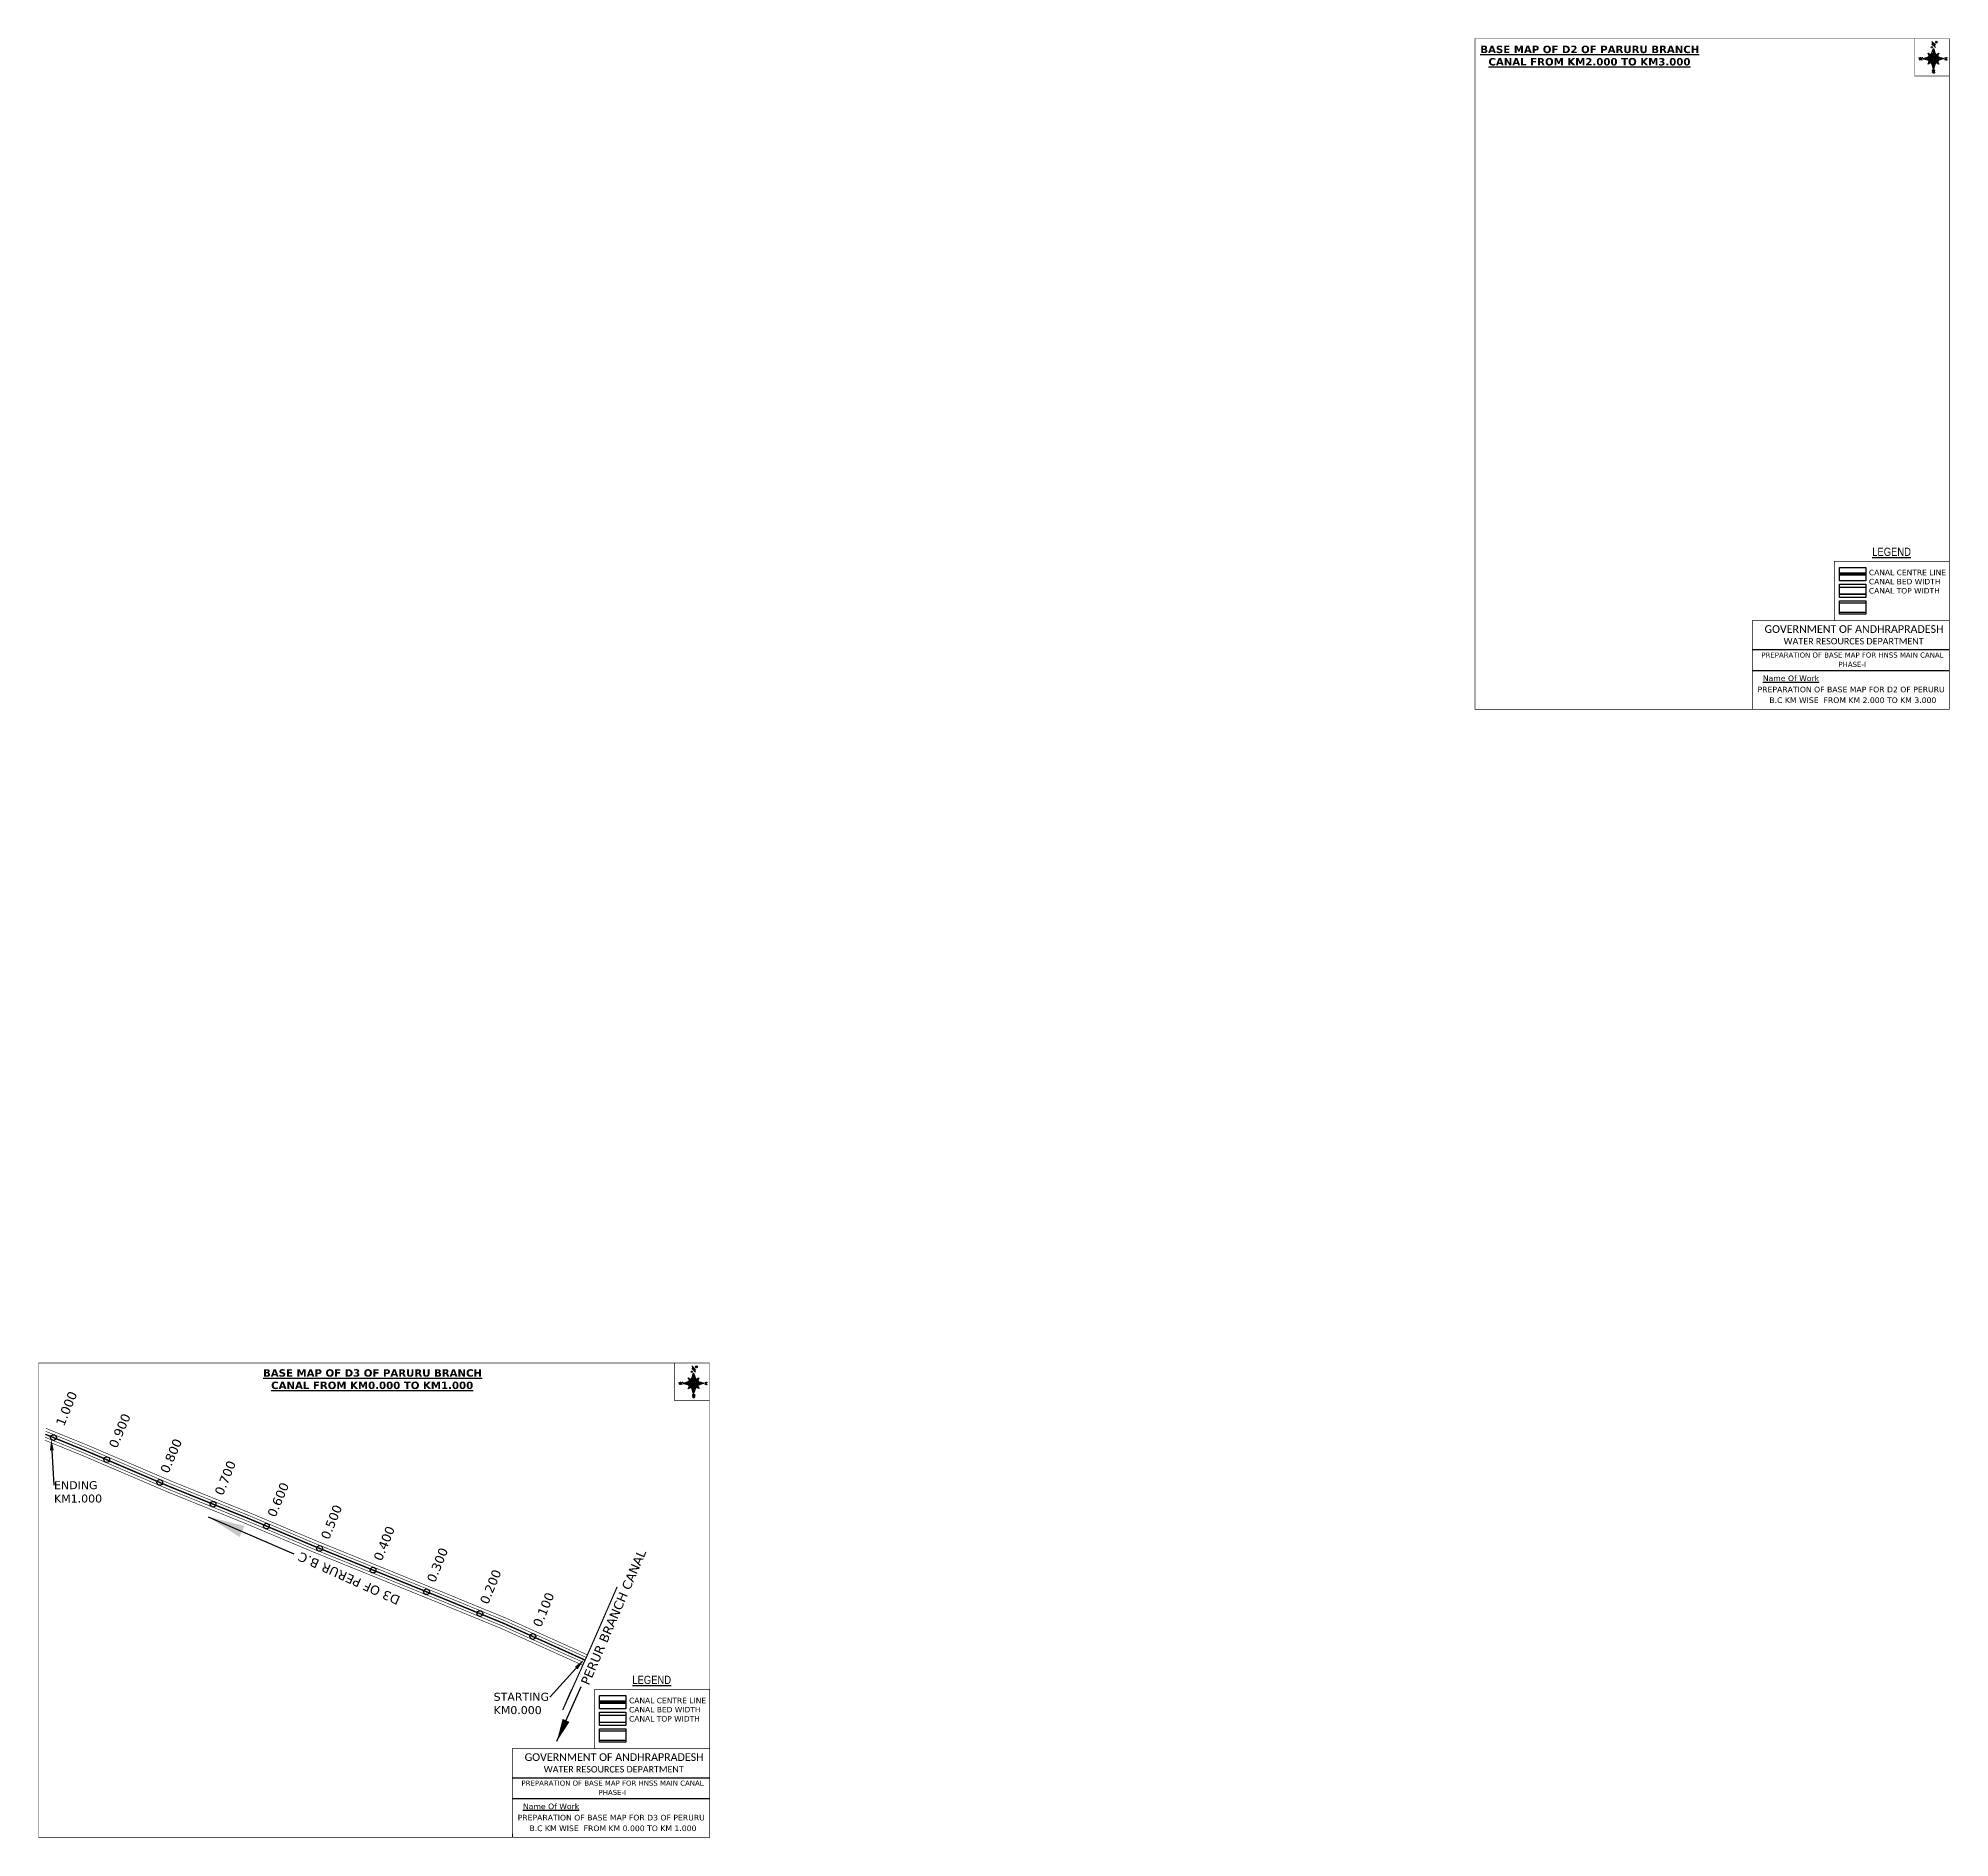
# Model space of a CAD drawing. Header units: inches. Extents: x 738753 to 742101, y 1625646 to 1628798.
import ezdxf
from ezdxf import colors
from ezdxf.entities.mleader import LeaderData, LeaderLine
from ezdxf.enums import TextEntityAlignment as Align
from ezdxf.math import Vec2, Vec3

# ---------------------------------------------------------------- set-up
doc = ezdxf.new("R2010")
doc.units = ezdxf.units.IN
doc.header["$MEASUREMENT"] = 0
doc.header["$PDMODE"] = 32
doc.header["$PDSIZE"] = 10
doc.linetypes.add('HIDDEN2', pattern=[0.1875, 0.125, -0.0625])
for name, color, linetype in [('AQUADUCT', 1, 'Continuous'), ('bord', 1, 'Continuous'), ('CANAL1', 1, 'Continuous'), ('CSMark', 72, 'Continuous'), ('DCBMS', 232, 'Continuous'), ('PAGE', 7, 'Continuous'), ('STRUCTURE', 5, 'Continuous'), ('TEXT', 7, 'Continuous'), ('VILLAGE STONES', 240, 'Continuous')]:
    doc.layers.add(name, color=color, linetype=linetype)
doc.styles.add('ARIALN', font='ARIALN_1.TTF')
doc.styles.get("Standard").update_dxf_attribs({"font": 'verdana_0.ttf'})
doc.dimstyles.get("Standard").update_dxf_attribs({"dimtxt": 0.18, "dimasz": 0.18, "dimexe": 0.18, "dimexo": 0.0625, "dimgap": 0.09, "dimtad": 0, "dimtih": 1, "dimtoh": 1, "dimdec": 4, "dimzin": 0, "dimdsep": 46, "dimtxsty": 'Standard', "dimcen": 0.09, "dimadec": 0, "dimazin": 0, "dimtfac": 1, "dimtdec": 4, "dimtofl": 0, "dimtmove": 0, "dimatfit": 3, "dimfxl": 0, "dimtolj": 1, "dimtzin": 0, "dimarcsym": 0})
pattern_1 = [(267.297113149, (-8720374.938, 50637915.138), (10.5367255337, -0.497431438), [])]
pattern_2 = [(357.297113149, (-8720374.938, 50637915.138), (0.497431438, 10.5367255337), [])]

# ---------------------------------------------------------------- blocks, each defined once
blk = doc.blocks.new('*X17')
at = {"color": 0, "linetype": 'Continuous'}
for p, q in [((6321.6, 240.5), (6322.3, 241.2)), ((6321.6, 240.3), (6322.3, 241)), ((6321.6, 240.1), (6322.3, 240.8)), ((6321.6, 239.9), (6322.4, 240.7)), ((6321.6, 239.8), (6322.4, 240.6)), ((6321.6, 239.6), (6322.5, 240.5)), ((6321.6, 239.4), (6322.5, 240.3)), ((6321.6, 239.2), (6322.6, 240.2)), ((6321.7, 239.1), (6322.6, 240.1)), ((6321.8, 240.8), (6322.4, 241.4)), ((6321.8, 239), (6322.7, 240)), ((6321.8, 239), (6322.8, 239.9)), ((6321.9, 238.9), (6322.9, 239.8)), ((6322, 238.8), (6323, 239.7)), ((6322.1, 241.3), (6322.4, 241.6)), ((6322.1, 238.7), (6323.1, 239.6)), ((6322.2, 238.6), (6323.1, 239.6)), ((6322.3, 238.5), (6323.2, 239.5)), ((6322.4, 238.5), (6323.3, 239.4)), ((6322.5, 238.4), (6323.4, 239.3)), ((6322.7, 238.4), (6323.6, 239.3)), ((6322.8, 238.3), (6323.7, 239.2)), ((6322.9, 238.3), (6323.8, 239.1)), ((6323.1, 238.2), (6323.9, 239.1)), ((6323.2, 238.2), (6324, 239)), ((6323.3, 238.2), (6324.2, 239)), ((6323.5, 238.1), (6324.3, 238.9)), ((6323.7, 238.1), (6324.4, 238.9)), ((6323.8, 238.1), (6324.6, 238.8)), ((6324.1, 238.2), (6324.7, 238.8)), ((6324.3, 238.3), (6324.9, 238.8)), ((6324.6, 238.3), (6325.1, 238.8)), ((6324.8, 238.4), (6325.2, 238.8)), ((6325.1, 238.5), (6325.4, 238.8)), ((6325.4, 238.6), (6325.6, 238.8))]:
    blk.add_line(p, q, dxfattribs=at)
blk = doc.blocks.new('*X16')
at = {"color": 0, "linetype": 'Continuous'}
for p, q in [((6324.4, 240.3), (6324.5, 240.4)), ((6324.6, 240.3), (6324.8, 240.5)), ((6324.7, 240.2), (6325, 240.5)), ((6324.8, 240.2), (6325.2, 240.6)), ((6325, 240.1), (6325.5, 240.6)), ((6325.1, 240.1), (6325.6, 240.6)), ((6325.2, 240), (6325.8, 240.6)), ((6325.3, 240), (6326, 240.6)), ((6325.4, 239.9), (6326.1, 240.6)), ((6325.5, 239.8), (6326.2, 240.5)), ((6325.6, 239.8), (6326.3, 240.5)), ((6325.7, 239.7), (6326.5, 240.4)), ((6325.9, 239.6), (6326.6, 240.3)), ((6326, 239.5), (6326.7, 240.3)), ((6326, 239.4), (6326.8, 240.2)), ((6326.1, 239.3), (6327, 240.2)), ((6326.2, 239.3), (6327.1, 240.1)), ((6326.3, 239.2), (6327.1, 240)), ((6326.4, 239.1), (6327.2, 239.9)), ((6326.5, 239), (6327.3, 239.8)), ((6326.5, 238.9), (6327.4, 239.7)), ((6326.6, 238.8), (6327.5, 239.6)), ((6326.7, 238.7), (6327.5, 239.5)), ((6326.8, 238.6), (6327.6, 239.4)), ((6326.8, 238.5), (6327.7, 239.3)), ((6326.9, 238.3), (6327.8, 239.2)), ((6326.9, 238.2), (6327.9, 239.1)), ((6327, 238.1), (6327.8, 239)), ((6327, 237.9), (6327.8, 238.8)), ((6326.8, 236.5), (6327.4, 237)), ((6326.9, 236.8), (6327.6, 237.4)), ((6327, 237.8), (6327.8, 238.6)), ((6327, 237.6), (6327.8, 238.4)), ((6327, 237.4), (6327.8, 238.2)), ((6327, 237.3), (6327.8, 238)), ((6327, 237.1), (6327.8, 237.9))]:
    blk.add_line(p, q, dxfattribs=at)
blk = doc.blocks.new('H')
at = {"layer": 'bord', "extrusion": (0.000427885, 0.004792, 0.999988)}
h = blk.add_hatch(dxfattribs=at)
h.set_pattern_fill('LINE', color=8, scale=84.387686, angle=-92.7029, style=0)
h.set_pattern_definition(pattern_1)
h.paths.add_polyline_path([(-625, 665, -0.090992), (-615, 710), (-751, 671)])
h = blk.add_hatch(dxfattribs=at)
h.set_pattern_fill('LINE', color=8, scale=84.387686, angle=-2.7029, style=0)
h.set_pattern_definition(pattern_2)
h.paths.add_polyline_path([(-504, 533, -0.090992), (-549, 543), (-510, 406)])
h = blk.add_hatch(dxfattribs=at)
h.set_pattern_fill('LINE', color=8, scale=84.387686, angle=-2.7029, style=0)
h.set_pattern_definition(pattern_2)
h.paths.add_polyline_path([(-492, 786, -0.090992), (-448, 775), (-486, 912)])
h = blk.add_hatch(dxfattribs=at)
h.set_pattern_fill('LINE', color=8, scale=84.387686, angle=-92.7029, style=0)
h.set_pattern_definition(pattern_1)
h.paths.add_polyline_path([(-246, 647), (-372, 653, -0.090992), (-382, 609)])
for p, q in [((-519, 1020, -1217), (-435, 927, -1216)), ((-516, 1087, -1217), (-432, 994, -1217)), ((-865, 701, -1215), (-847, 638, -1215)), ((-847, 700, -1215), (-829, 637, -1215)), ((-829, 699, -1215), (-811, 636, -1215)), ((-829, 699, -1215), (-811, 698, -1215)), ((-811, 698, -1215), (-794, 635, -1215)), ((-752, 665, -1215), (-615, 704, -1215)), ((-752, 665, -1215), (-625, 659, -1215)), ((-619, 614, -1215), (-752, 665, -1215)), ((-639, 526, -1214), (-606, 585, -1215)), ((-639, 526, -1214), (-593, 568, -1215)), ((-577, 553, -1215), (-639, 526, -1214)), ((-627, 794, -1216), (-567, 760, -1216)), ((-627, 794, -1216), (-584, 747, -1215)), ((-599, 731, -1215), (-627, 794, -1216)), ((-511, 400, -1214), (-549, 537, -1214)), ((-538, 774, -1216), (-487, 906, -1216)), ((-460, 533, -1215), (-511, 400, -1214)), ((-505, 527, -1214), (-511, 400, -1214)), ((-487, 906, -1216), (-493, 780, -1216)), ((-487, 906, -1216), (-448, 769, -1216)), ((-371, 513, -1214), (-431, 546, -1215)), ((-421, 753, -1216), (-359, 781, -1216)), ((-371, 513, -1214), (-414, 560, -1215)), ((-359, 781, -1216), (-405, 739, -1216)), ((-399, 576, -1215), (-371, 513, -1214)), ((-359, 781, -1216), (-392, 721, -1215)), ((-246, 641, -1215), (-383, 603, -1215)), ((-379, 693, -1215), (-246, 641, -1215)), ((-373, 647, -1215), (-246, 641, -1215)), ((-213, 669, -1215), (-217, 601, -1215)), ((-197, 600, -1215), (-194, 668, -1215))]:
    blk.add_line(p, q, dxfattribs=at)
at = {"layer": 'bord', "color": 8, "linetype": 'ByBlock', "extrusion": (0.000427885, 0.004792, 0.999988)}
for p, q in [((-373, 647, -1215), (-625, 659, -1215)), ((-378, 616, -1215), (-623, 628, -1215)), ((-375, 679, -1215), (-620, 691, -1215)), ((-392, 585, -1215), (-611, 595, -1215)), ((-386, 711, -1215), (-605, 722, -1215)), ((-420, 555, -1215), (-587, 562, -1215)), ((-411, 744, -1216), (-578, 752, -1216)), ((-493, 780, -1216), (-505, 527, -1214))]:
    blk.add_line(p, q, dxfattribs=at)
at = {"layer": 'bord', "extrusion": (0.000427885, 0.004792, 0.999988), "elevation": -1212}
for points, const_width in [([(-530, 950, 1), (-520, 939, 1)], 14.8), ([(-414, 1073, 1), (-398, 1058, 1)], 22.3), ([(-776, 697, 1), (-769, 690, 1)], 8.9), ([(-180, 618, 1), (-173, 611, 1)], 9.79), ([(-178, 667, 1), (-171, 660, 1)], 9.79), ([(-525, 322, 1), (-533, 329, 1)], 11.1), ([(-490, 362, 1), (-498, 369, 1)], 11.1)]:
    blk.add_lwpolyline(points, format="xyb", close=True, dxfattribs=dict(at, const_width=const_width))
for points, const_width in [([(-522, 960), (-516, 1093)], 1.61), ([(-434, 933), (-428, 1066)], 1.61), ([(-870, 707), (-846, 706)], 0.642), ([(-829, 643), (-855, 644)], 0.642), ([(-829, 643), (-821, 678)], 0.642), ([(-811, 642), (-784, 641)], 0.642), ([(-793, 641), (-782, 694)], 0.642), ([(-177, 605), (-226, 607)], 0.706), ([(-223, 676), (-174, 673)], 0.706), ([(-195, 645), (-185, 644)], 0.706)]:
    blk.add_lwpolyline(points, dxfattribs=dict(at, const_width=const_width))
for points in [[(-537, 317), (-531, 310), (-520, 307), (-505, 307), (-494, 310), (-486, 318), (-487, 326), (-491, 333), (-494, 336), (-503, 341), (-522, 347), (-530, 352), (-534, 355), (-537, 363), (-537, 373), (-530, 381), (-520, 384), (-504, 384), (-493, 380), (-487, 373)], [(-522, 348), (-526, 354), (-528, 361), (-528, 371), (-526, 375), (-521, 381), (-515, 384)], [(-505, 307), (-499, 312), (-497, 319), (-497, 327), (-501, 335), (-509, 343)]]:
    blk.add_lwpolyline(points, dxfattribs=at)
at = {"layer": 'bord', "extrusion": (0.000427885, 0.004792, 0.999988)}
for centre, radius in [((-525, 944, -1212), 14.8), ((-406, 1065, -1212), 22.3), ((-773, 694, -1212), 8.9), ((-498, 659, -1212), 127), ((-177, 615, -1212), 9.79), ((-174, 663, -1212), 9.79), ((-529, 325, -1212), 11.1), ((-494, 365, -1212), 11.1)]:
    blk.add_circle(centre, radius, dxfattribs=at)
at = {"layer": 'bord', "color": 8, "linetype": 'ByBlock', "extrusion": (0.000427885, 0.004792, 0.999988)}
for centre, radius, start, end in [((-482, 658, -1212), 128, 94.9254, 259.6691), ((-437, 656, -1212), 141, 113.2864, 241.308), ((-316, 651, -1212), 222, 142.5892, 212.0053), ((-560, 662, -1212), 141, 293.2864, 61.308), ((-681, 668, -1212), 222, 322.5892, 32.0053), ((-515, 660, -1212), 128, 274.9254, 79.6691)]:
    blk.add_arc(centre, radius, start, end, dxfattribs=at)
at = {"layer": 'bord', "extrusion": (0.000427885, 0.004792, 0.999988)}
for points in [[(-516, 1093, -1212), (-431, 1000, -1212), (-519, 1026, -1212), (-434, 933, -1212)], [(-864, 707, -1212), (-846, 706, -1212), (-846, 644, -1212), (-829, 643, -1212)], [(-829, 705, -1212), (-811, 704, -1212), (-811, 642, -1212), (-793, 641, -1212)], [(-193, 674, -1212), (-197, 606, -1212), (-213, 675, -1212), (-216, 607, -1212)]]:
    blk.add_solid(points, dxfattribs=at)
at = {"layer": 'bord', "extrusion": (0.000427885, 0.004792, 0.999988), "xscale": 7.977342409717546, "yscale": 7.977342408231451, "zscale": 7.977342408476333, "rotation": 138.0840426661453}
for name, p in [('*X16', (38301, -31929, -1212)), ('*X17', (38314, -31951, -1212))]:
    blk.add_blockref(name, p, dxfattribs=at)

msp = doc.modelspace()

# ---------------------------------------------------------------- linework, layer by layer
at = {"layer": 'CANAL1', "color": 1, "linetype": 'HIDDEN2', "ltscale": 100, "const_width": 6, "elevation": -0.4}
for points in [[(741953.5, 1627859.7), (741907.4, 1627859.7)], [(739781.9, 1625883.4), (739735.8, 1625883.4)]]:
    msp.add_lwpolyline(points, dxfattribs=at)
at = {"layer": 'CANAL1', "color": 5, "const_width": 2.4, "elevation": -0.4}
for points in [[(741953.5, 1627836.5), (741907.4, 1627836.5)], [(741953.5, 1627824.5), (741907.4, 1627824.5)], [(739781.9, 1625860.1), (739735.8, 1625860.1)], [(739781.9, 1625848.1), (739735.8, 1625848.1)]]:
    msp.add_lwpolyline(points, dxfattribs=at)
at = {"layer": 'CANAL1', "color": 200, "const_width": 2.4, "elevation": -0.4}
for points in [[(741953.5, 1627809.2), (741907.4, 1627809.2)], [(741953.5, 1627792.8), (741907.4, 1627792.8)], [(739781.9, 1625832.9), (739735.8, 1625832.9)], [(739781.9, 1625816.4), (739735.8, 1625816.4)]]:
    msp.add_lwpolyline(points, dxfattribs=at)
at = {"layer": 'CANAL1', "color": 1, "linetype": 'HIDDEN2', "ltscale": 100}
for points, const_width in [([(739710.8, 1625956.9), (739568.2, 1626021.2), (739454.3, 1626068), (739237.3, 1626156), (739118.8, 1626206), (738982.3, 1626261.1), (738836.9, 1626323.4), (738765, 1626352.7)], 2.5), ([(739766.6, 1626085.6), (739766.6, 1626085.6), (739716.9, 1625971.7), (739671.2, 1625869.7), (739686.7, 1625905.7)], 2)]:
    msp.add_lwpolyline(points, dxfattribs=dict(at, const_width=const_width))
at = {"layer": 'CANAL1', "color": 5, "const_width": 1}
for points in [[(739708.8, 1625952.3), (739566.2, 1626016.7), (739452.4, 1626063.4), (739235.4, 1626151.4), (739116.9, 1626201.4), (738980.3, 1626256.5), (738834.9, 1626318.8), (738764.6, 1626347.5)], [(739712.9, 1625961.5), (739570.2, 1626025.8), (739456.1, 1626072.7), (739239.2, 1626160.6), (739120.7, 1626210.6), (738984.2, 1626265.7), (738838.8, 1626328.1), (738765.5, 1626357.9)]]:
    msp.add_lwpolyline(points, dxfattribs=at)
at = {"layer": 'CANAL1', "color": 200, "const_width": 1}
for points in [[(739714.9, 1625966), (739572.2, 1626030.4), (739458, 1626077.3), (739241.1, 1626165.3), (739122.6, 1626215.2), (738986.1, 1626270.4), (738840.7, 1626332.7), (738766, 1626363.1)], [(739706.7, 1625947.8), (739564.3, 1626012.1), (739450.5, 1626058.8), (739233.5, 1626146.8), (739114.9, 1626196.7), (738978.4, 1626251.9), (738833, 1626314.2), (738764.1, 1626342.3)]]:
    msp.add_lwpolyline(points, dxfattribs=at)
at = {"layer": 'PAGE', "const_width": 1}
for points in [[(741268.9, 1628798), (741268.9, 1627622.7), (742099.9, 1627622.7), (742099.9, 1628798), (741268.9, 1628798)], [(738753, 1625646.4), (739928.3, 1625646.4), (739928.3, 1626477.4), (738753, 1626477.4), (738753, 1625646.4)]]:
    msp.add_lwpolyline(points, dxfattribs=at)
at = {"layer": 'PAGE'}
for points, const_width in [([(742099.9, 1628798), (742038.8, 1628798), (742038.8, 1628732.2), (742099.9, 1628732.2)], 1), ([(742099.9, 1627778.3), (741898.6, 1627778.3), (741898.6, 1627882.1), (742099.9, 1627882.1)], 1.2), ([(741754.6, 1627778.3), (742099.9, 1627778.3), (742099.9, 1627622.7), (741754.8, 1627622.7)], 1.2), ([(739928.3, 1626477.4), (739867.2, 1626477.4), (739867.2, 1626411.6), (739928.3, 1626411.6)], 1), ([(739928.3, 1625802), (739727, 1625802), (739727, 1625905.8), (739928.3, 1625905.8)], 1.2), ([(739583, 1625802), (739928.3, 1625802), (739928.3, 1625646.4), (739583.2, 1625646.4)], 1.2)]:
    msp.add_lwpolyline(points, close=True, dxfattribs=dict(at, const_width=const_width))
at = {"layer": 'PAGE', "elevation": -0.4}
for points in [[(741907.4, 1627871.5), (741953.5, 1627871.5), (741953.5, 1627848), (741907.4, 1627848)], [(741907.4, 1627842.2), (741953.5, 1627842.2), (741953.5, 1627818.7), (741907.4, 1627818.7)], [(741907.4, 1627812.9), (741953.5, 1627812.9), (741953.5, 1627789.4), (741907.4, 1627789.4)], [(739735.8, 1625895.2), (739781.9, 1625895.2), (739781.9, 1625871.6), (739735.8, 1625871.6)], [(739735.8, 1625865.9), (739781.9, 1625865.9), (739781.9, 1625842.4), (739735.8, 1625842.4)], [(739735.8, 1625836.6), (739781.9, 1625836.6), (739781.9, 1625813.1), (739735.8, 1625813.1)]]:
    msp.add_lwpolyline(points, close=True, dxfattribs=at)
at = {"layer": 'PAGE'}
for points in [[(741754.7, 1627727.4), (742099.9, 1627727.4)], [(741754.7, 1627691), (742099.9, 1627691)], [(739583.1, 1625751), (739928.3, 1625751)], [(739583.1, 1625714.7), (739928.3, 1625714.7)]]:
    msp.add_lwpolyline(points, dxfattribs=at)
at = {"layer": 'STRUCTURE', "color": 3}
for p in [(738779.3, 1626346.9), (738872.5, 1626308.2), (738965.4, 1626268.4), (739058.9, 1626230.2), (739152.3, 1626191.8), (739245.4, 1626152.7), (739339, 1626114.8), (739432.6, 1626076.8), (739526.1, 1626038.5), (739618.8, 1625998.4)]:
    msp.add_point(p, dxfattribs=at)

# ---------------------------------------------------------------- block references
at = {"layer": 'AQUADUCT', "color": 1, "xscale": 0.0703495379661093, "yscale": 0.07034953800030053, "zscale": 0.07034953795990817, "rotation": 3.078330607406165}
for p in [(742109.5, 1628718.6, 85.4), (739937.9, 1626398, 85.4)]:
    msp.add_blockref('H', p, dxfattribs=at)

# ---------------------------------------------------------------- texts
at = {"layer": 'CSMark', "color": 1}
for s, rotation, p in [('1.000', 67.8552, (738790.1, 1626368.6)), ('0.900', 66.7953, (738882.8, 1626330.1)), ('0.800', 66.7953, (738972.9, 1626286)), ('0.700', 68.0053, (739068.3, 1626247.1)), ('0.600', 67.1404, (739160.5, 1626209.2)), ('0.500', 67.9259, (739254.2, 1626169.9)), ('0.400', 67.9259, (739346.6, 1626132.4)), ('0.300', 67.9259, (739439.8, 1626094.6)), ('0.200', 67.6818, (739532.9, 1626056.5)), ('0.100', 67.6818, (739625.6, 1626016.4))]:
    msp.add_text(s, height=16, rotation=rotation, dxfattribs=at).set_placement(p, align=Align.MIDDLE_LEFT)
msp.add_text('PERUR BRANCH CANAL', height=16, rotation=66.7008, dxfattribs=at).set_placement((739716.8, 1625911.9))
at = {"layer": 'PAGE', "extrusion": (0.000201441, 0.004807, 0.999988), "style": 'ARIALN'}
for p in [(741998.6, 1627879.2, 7974.5), (739827, 1625902.9, 7964.6)]:
    msp.add_text('%%ULEGEND', height=14.4, rotation=359.9999, dxfattribs=at).set_placement(p, align=Align.MIDDLE)
at = {"layer": 'PAGE', "extrusion": (0.000201441, 0.004807, 0.999988)}
for s, height, p in [('PREPARATION OF BASE MAP FOR HNSS MAIN CANAL', 8.878, (741770.5, 1627693.9, 7973.6)), ('%%UName Of Work', 9.822, (741773.1, 1627652.7, 7972.2)), ('PREPARATION OF BASE MAP FOR HNSS MAIN CANAL', 8.878, (739598.9, 1625717.6, 7963.6)), ('%%UName Of Work', 9.822, (739601.5, 1625676.4, 7962.3))]:
    msp.add_text(s, height=height, rotation=359.9999, dxfattribs=at).set_placement(p)
for s, height, p in [('PHASE-I', 8.88, (741929.6, 1627682, 7973.5)), ('PREPARATION OF BASE MAP FOR D2 OF PERURU', 9.822, (741927.7, 1627638, 7972.3)), (' B.C KM WISE  FROM KM 2.000 TO KM 3.000', 9.822, (741928.6, 1627619.2, 7972.3)), ('PHASE-I', 8.88, (739758, 1625705.7, 7963.6)), ('PREPARATION OF BASE MAP FOR D3 OF PERURU', 9.822, (739756.1, 1625661.6, 7962.4)), (' B.C KM WISE  FROM KM 0.000 TO KM 1.000', 9.822, (739757, 1625642.9, 7962.4))]:
    msp.add_text(s, height=height, rotation=359.9999, dxfattribs=at).set_placement(p, align=Align.MIDDLE_CENTER)
at = {"layer": 'PAGE', "extrusion": (0.000201441, 0.004807, 0.999988), "attachment_point": 1, "text_direction": (1, -1e-06, -0.000201)}
for s, insert, char_height, width in [('CANAL CENTRE LINE CANAL BED WIDTH {\\H2.3741x; }CANAL TOP WIDTH{\\H1.9188x; }', (741958.9, 1627867.3, -0.4), 9.6, 168.926), ('\\pi3.5885;{\\fCalibri|b0|i0|c0|p34;\\H1.3333x;GOVERNMENT OF ANDHRAPRADESH\\P\\pi37.073;\\H0.83998x;WATER RESOURCES DEPARTMENT}', (741772.5, 1627770.1, -1.3), 10.059, 321.276), ('CANAL CENTRE LINE CANAL BED WIDTH {\\H2.3741x; }CANAL TOP WIDTH{\\H1.9188x; }', (739787.3, 1625891, -0.4), 9.6, 168.926), ('\\pi3.5885;{\\fCalibri|b0|i0|c0|p34;\\H1.3333x;GOVERNMENT OF ANDHRAPRADESH\\P\\pi37.073;\\H0.83998x;WATER RESOURCES DEPARTMENT}', (739600.9, 1625793.8, -1.3), 10.059, 321.276)]:
    msp.add_mtext(s, dxfattribs=dict(at, insert=insert, char_height=char_height, width=width))
at = {"layer": 'TEXT', "color": 1, "char_height": 13, "width": 395.395, "attachment_point": 1}
for s, insert in [('\\pi7.9706;{\\fVerdana|b1|i0|c0|p34;\\LBASE MAP OF D2 OF PARURU BRANCH \\P\\pi22.18;CANAL FROM KM2.000 TO KM3.000}', (741270.3, 1628785.4)), ('\\pi7.9706;{\\fVerdana|b1|i0|c0|p34;\\LBASE MAP OF D3 OF PARURU BRANCH \\P\\pi22.18;CANAL FROM KM0.000 TO KM1.000}', (739138.3, 1626466.6))]:
    msp.add_mtext(s, dxfattribs=dict(at, insert=insert))
at = {"layer": 'VILLAGE STONES', "color": 1}
msp.add_text('D3 OF PERUR B.C', height=16, rotation=155.714, dxfattribs=at).set_placement((739388, 1626067.8))

# ---------------------------------------------------------------- leaders
at = {"layer": 'CANAL1', "color": 1}
for points, override in [([(739049.9, 1626208.3), (739200, 1626143)], {"dimasz": 65, "dimgap": 0.09, "dimtad": 0, "dimtfill": 2, "dimtfillclr": 5}), ([(739660.8, 1625814.8), (739703.3, 1625910.7)], {"dimasz": 40, "dimgap": 0.09, "dimtad": 0, "dimtfill": 2, "dimtfillclr": 5})]:
    msp.add_leader(points, dimstyle='Standard', override=override, dxfattribs=at)
at = {"layer": 'DCBMS', "color": 5}
ml = msp.add_multileader_mtext('Standard', dxfattribs=at)
ml.set_content('ENDING \\PKM1.000', color=5)
ml.set_leader_properties()
ml.build(insert=Vec2(0, 0))
ml.multileader.update_dxf_attribs({"dogleg_length": 0.36, "arrow_head_size": 20})
ctx = ml.context
ctx.base_point, ctx.char_height, ctx.arrow_head_size, ctx.landing_gap_size, ctx.plane_origin = Vec3(738780.1, 1626263.3), 14, 20, 0.09, Vec3(739713.1, 1626486.6)
notes = []
notes.append((ctx, [(1, (1, 1, 0), (738779.8, 1626263.3), (1, 0), 0.36, [(0, [(738775.3, 1626344.5)], 0, [])])]))
ctx.mtext.insert, ctx.mtext.width, ctx.mtext.flow_direction = Vec3(738780.2, 1626270.5), 121.426, 5
ml = msp.add_multileader_mtext('Standard', dxfattribs=at)
ml.set_content('STARTING \\PKM0.000', color=5)
ml.set_leader_properties()
ml.build(insert=Vec2(0, 0))
ml.multileader.update_dxf_attribs({"dogleg_length": 0.36, "arrow_head_size": 20})
ctx = ml.context
ctx.base_point, ctx.char_height, ctx.arrow_head_size, ctx.landing_gap_size, ctx.plane_origin = Vec3(739550.1, 1625892.6), 14, 20, 0.09, Vec3(740779.8, 1626099.5)
notes.append((ctx, [(0, (1, 1, 0), (739648.9, 1625892.6), (-1, 0), 0.36, [(0, [(739708.3, 1625957.8)], 0, [])])]))
ctx.mtext.insert, ctx.mtext.width, ctx.mtext.flow_direction = Vec3(739550.2, 1625899.8), 121.426, 5
for ctx, leaders in notes:
    for number, flags, end, landing, length, lines in leaders:
        leader = LeaderData()
        leader.index, (leader.has_last_leader_line, leader.has_dogleg_vector, leader.attachment_direction) = number, flags
        leader.last_leader_point, leader.dogleg_vector, leader.dogleg_length = Vec3(end), Vec3(landing), length
        for number, points, colour, breaks in lines:
            line = LeaderLine()
            line.index, line.vertices, line.color, line.breaks = number, Vec3.list(points), colors.encode_raw_color(colour), breaks
            leader.lines.append(line)
        ctx.leaders.append(leader)

doc.saveas('drawing.dxf')
